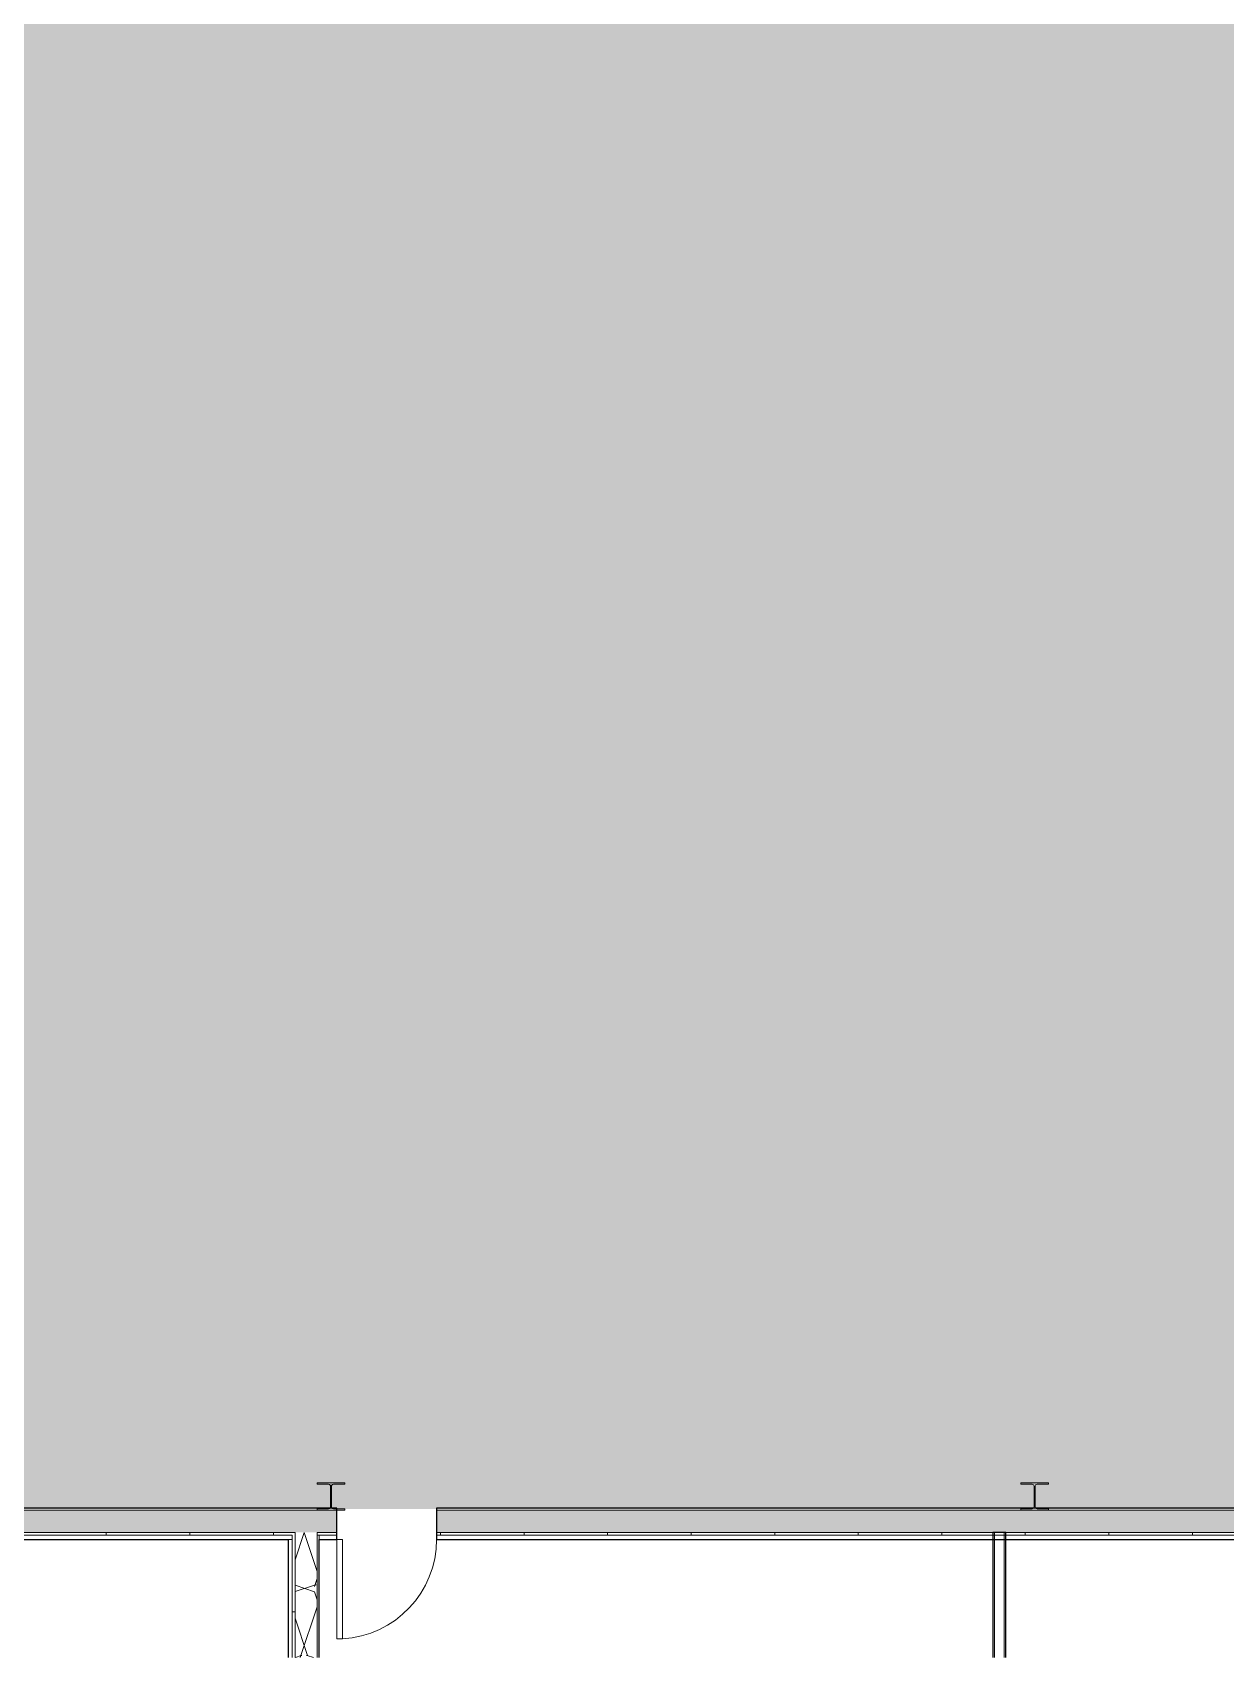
# Model space of a CAD drawing. Header units: inches. Extents: x -214893 to 4535, y -128673 to 1725.
# Drawn here: x 275 to 707, y -742 to -154 of the extents above; entities that cross this region are included whole.
import ezdxf

# ---------------------------------------------------------------- set-up
doc = ezdxf.new("R2010")
doc.units = ezdxf.units.IN
doc.header["$MEASUREMENT"] = 0
for name, color, linetype, lineweight in [('A-DETL-GENF', 92, 'Continuous', 9), ('A-DOOR', 31, 'Continuous', 9), ('A-WALL', 113, 'Continuous', 9), ('A-WALL-PATT', 111, 'Continuous', 25), ('I-WALL', 2, 'Continuous', 9), ('L-SITE-WALL', 31, 'Continuous', 9), ('S-COLS', 52, 'Continuous', 9)]:
    doc.layers.add(name, color=color, linetype=linetype, lineweight=lineweight)
pattern_1 = [(161.57, (1.28, 1.28), (-10.2404037, -0.0005683), [0, -72.858, 8.09, 0]), (18.43, (-1.28, 1.28), (-10.2404037, 0.0005683), [0, -72.858, 8.09, 0]), (108.43, (1.28, 1.28), (5.118465, -25.601926), [24.282, -56.666]), (71.57, (-1.28, 1.28), (5.118465, 25.601926), [24.282, -56.666])]
pattern_2 = [(0, (0, 0), (0, 30.216), []), (90, (0, 0), (-30.216, 2e-15), [])]
pattern_3 = [(0, (0, 0), (81.92, 20.48), [3.379, -58.061, 3.379, -58.061, -327.68]), (0, (0, 0), (81.92, 20.48), [-122.88, 3.379, -119.501, 3.379, -58.061, -143.36]), (0, (0, 0), (81.92, 20.48), [-307.2, 3.379, -37.581, 3.379, -99.021]), (120, (30.72, 10.24), (-58.6962, 60.7048), [3.379, -58.061, 3.379, -58.061, -327.68]), (120, (30.72, 10.24), (-58.6962, 60.7048), [-122.88, 3.379, -119.501, 3.379, -58.061, -143.36]), (120, (30.72, 10.24), (-58.6962, 60.7048), [-307.2, 3.379, -37.581, 3.379, -99.021]), (240, (40.96, 51.2), (-23.2238, -81.1848), [3.379, -58.061, 3.379, -58.061, -327.68]), (240, (40.96, 51.2), (-23.2238, -81.1848), [-122.88, 3.379, -119.501, 3.379, -58.061, -143.36]), (240, (40.96, 51.2), (-23.2238, -81.1848), [-307.2, 3.379, -37.581, 3.379, -99.021])]

# ---------------------------------------------------------------- blocks, each defined once
blk = doc.blocks.new('Single-Flush - 36_ x 84_-458281-Floor Plan - Warehouse')
at = {"layer": 'A-DOOR', "color": 10, "lineweight": 13}
for p, q in [((16, 5.62), (16, 41.64)), ((18, 41.64), (16, 41.64)), ((18, 5.62), (18, 41.64)), ((18, 5.62), (16, 5.62))]:
    blk.add_line(p, q, dxfattribs=at)
at = {"layer": 'A-DOOR', "color": 7}
blk.add_arc((18, 5.62), 36.07, 93.17885, 180, dxfattribs=at)
blk = doc.blocks.new('Open Source Metal Building_Exterior_rvt-1-Floor Plan - Warehouse')
at = {"layer": 'A-WALL-PATT', "lineweight": 9}
h = blk.add_hatch(dxfattribs=at)
h.set_pattern_fill('FP_2', color=8, style=0, pattern_type=2)
h.set_pattern_definition(pattern_1)
h.paths.add_polyline_path([(-2103.12, -696.46), (385.56, -696.46), (385.56, -688.46), (-2103.12, -688.46)], flags=0)
h.paths.add_polyline_path([(2852.17, -696.46), (4519.44, -696.46), (4519.44, -688.46), (1644.4, -688.46), (1644.4, -696.46), (2310.62, -696.46)], flags=0)
h.paths.add_polyline_path([(421.56, -696.46), (1138.4, -696.46), (1138.4, -688.46), (421.56, -688.46)], flags=0)
h.paths.add_polyline_path([(1608.4, -696.46), (1608.4, -688.46), (1540.94, -688.46), (1540.94, -696.46)], flags=0)
h.paths.add_polyline_path([(1227.52, -696.46), (1234.94, -696.46), (1234.94, -688.46), (1174.4, -688.46), (1174.4, -696.46)], flags=0)
h = blk.add_hatch(dxfattribs=at)
h.set_pattern_fill('FP_3', style=0, pattern_type=2)
h.set_pattern_definition(pattern_2)
h.paths.add_polyline_path([(2852.17, -697.46), (4520.44, -697.46), (4520.44, -696.46), (2042.31, -696.46), (2042.31, -697.46), (2310.62, -697.46)], flags=0)
h.paths.add_polyline_path([(1608.4, -697.46), (1608.4, -696.46), (1589.15, -696.46), (1589.15, -697.46)], flags=0)
h.paths.add_polyline_path([(1749.94, -696.46), (1753.78, -697.46), (2034.31, -697.46), (2034.31, -696.46), (1752.14, -696.46)], flags=0)
h.paths.add_polyline_path([(1644.4, -697.46), (1749.94, -697.46), (1749.94, -696.46), (1644.4, -696.46)], flags=0)
h.paths.add_polyline_path([(1540.94, -697.46), (1585.65, -697.46), (1585.65, -696.46), (1540.94, -696.46)], flags=0)
h.paths.add_polyline_path([(1227.52, -697.46), (1234.94, -697.46), (1234.94, -696.46), (1185.78, -696.46), (1185.78, -697.46)], flags=0)
h.paths.add_polyline_path([(1181.03, -697.46), (1181.03, -696.46), (1174.4, -696.46), (1174.4, -697.46)], flags=0)
h.paths.add_polyline_path([(898.65, -697.46), (898.65, -696.46), (626.94, -696.46), (626.94, -697.46), (889.05, -697.46)], flags=0)
h.paths.add_polyline_path([(902.15, -697.46), (1138.4, -697.46), (1138.4, -696.46), (902.15, -696.46), (902.15, -696.79)], flags=0)
h.paths.add_polyline_path([(421.56, -697.46), (623.44, -697.46), (623.44, -696.46), (421.56, -696.46)], flags=0)
h.paths.add_polyline_path([(367.94, -697.46), (370.44, -697.46), (370.44, -696.46), (-2111.12, -696.46), (-2111.12, -697.46), (279.8, -697.46)], flags=0)
h.paths.add_polyline_path([(379.19, -697.46), (385.56, -697.46), (385.56, -696.46), (378.44, -696.46), (378.44, -697.46)], flags=0)
h = blk.add_hatch(dxfattribs=at)
h.set_pattern_fill('FP_3', style=0, pattern_type=2)
h.set_pattern_definition(pattern_2)
h.paths.add_polyline_path([(369.57, -741.71), (370.44, -741.71), (370.44, -697.46), (369.44, -697.46), (369.44, -741.71)], flags=0)
h = blk.add_hatch(dxfattribs=at)
h.set_pattern_fill('FP_2', color=8, style=0, pattern_type=2)
h.set_pattern_definition(pattern_1)
h.paths.add_polyline_path([(371.5, -741.71), (378.44, -741.71), (378.44, -696.46), (370.44, -696.46), (370.44, -741.71)], flags=0)
at = {"layer": 'S-COLS'}
h = blk.add_hatch(dxfattribs=at)
h.set_pattern_fill('FP_4', color=256, style=0, pattern_type=2)
h.set_pattern_definition([(45, (0, 0), (-25.3427, 25.3427), []), (45, (0, 38.4), (-25.3427, 25.3427), [])])
h.paths.add_polyline_path([(388.44, -688.46), (388.44, -687.96), (385.56, -688.07), (385.56, -688.46)], flags=0)
at = {"layer": 'A-WALL', "color": 7}
for p, q in [((385.56, -688.46), (-2102.37, -688.46)), ((1138.4, -688.46), (421.56, -688.46)), ((370.44, -696.46), (-2102.37, -696.46)), ((369.44, -697.46), (-2102.37, -697.46)), ((369.44, -698.96), (367.94, -698.96)), ((369.44, -697.46), (369.44, -698.96)), ((369.44, -741.71), (369.44, -698.96)), ((370.44, -696.46), (370.44, -697.46)), ((370.44, -697.46), (370.44, -698.96)), ((370.44, -741.71), (370.44, -698.96)), ((385.56, -696.46), (378.44, -696.46)), ((378.44, -696.46), (378.44, -697.46)), ((379.19, -697.46), (378.44, -697.46)), ((378.44, -697.46), (379.19, -697.46)), ((378.44, -697.46), (378.44, -698.96)), ((378.44, -741.71), (378.44, -698.96)), ((385.56, -697.46), (379.19, -697.46)), ((379.19, -697.46), (379.19, -698.96)), ((1138.4, -696.46), (421.56, -696.46)), ((1138.4, -697.46), (421.56, -697.46))]:
    blk.add_line(p, q, dxfattribs=at)
at = {"layer": 'L-SITE-WALL', "color": 250, "lineweight": 25}
for p, q in [((385.56, -687.71), (-2102.37, -687.71)), ((385.56, -698.96), (385.56, -687.71)), ((1138.4, -687.71), (421.56, -687.71)), ((421.56, -687.71), (421.56, -698.96)), ((-2102.37, -698.96), (367.94, -698.96)), ((367.94, -698.96), (367.94, -741.71)), ((379.19, -698.96), (385.56, -698.96)), ((379.19, -741.71), (379.19, -698.96)), ((421.56, -698.96), (1138.4, -698.96))]:
    blk.add_line(p, q, dxfattribs=at)
at = {"layer": 'S-COLS', "color": 50, "lineweight": 15}
for p, q in [((388.44, -678.48), (378.44, -678.48)), ((378.44, -678.48), (378.44, -679.04)), ((378.44, -679.04), (382.58, -679.04)), ((383.27, -679.73), (383.27, -687.21)), ((383.61, -687.21), (383.61, -679.73)), ((384.3, -679.04), (388.44, -679.04)), ((388.44, -679.04), (388.44, -678.48)), ((642.92, -678.48), (632.92, -678.48)), ((632.92, -678.48), (632.92, -679.04)), ((632.92, -679.04), (637.05, -679.04)), ((637.75, -679.73), (637.75, -687.21)), ((638.09, -687.21), (638.09, -679.73)), ((638.78, -679.04), (642.92, -679.04)), ((642.92, -679.04), (642.92, -678.48)), ((382.58, -687.9), (378.44, -687.9)), ((378.44, -687.9), (378.44, -688.46)), ((378.44, -688.46), (388.44, -688.46)), ((388.44, -687.9), (384.3, -687.9)), ((388.44, -688.46), (388.44, -687.9)), ((637.05, -687.9), (632.92, -687.9)), ((632.92, -687.9), (632.92, -688.46)), ((632.92, -688.46), (642.92, -688.46)), ((642.92, -687.9), (638.78, -687.9)), ((642.92, -688.46), (642.92, -687.9))]:
    blk.add_line(p, q, dxfattribs=at)
for centre, start, end in [((382.58, -679.73), 0, 90), ((384.3, -679.73), 90, 180), ((637.05, -679.73), 0, 90), ((638.78, -679.73), 90, 180), ((382.58, -687.21), 270, 0), ((384.3, -687.21), 180, 270), ((637.05, -687.21), 270, 0), ((638.78, -687.21), 180, 270)]:
    blk.add_arc(centre, 0.691, start, end, dxfattribs=at)
at = {"lineweight": 9, "rotation": 180}
blk.add_blockref('Single-Flush - 36_ x 84_-458281-Floor Plan - Warehouse', (403.56, -693.34), dxfattribs=at)

msp = doc.modelspace()

# ---------------------------------------------------------------- hatches: boundary and pattern name
at = {"layer": 'A-DETL-GENF'}
h = msp.add_hatch(color=7, dxfattribs=at)
h.paths.add_polyline_path([(3555.26, -687.96), (4511.44, -687.96), (4511.44, 1701.04), (-2108, 1701.04), (-2108, -687.96), (2852.17, -687.96)], flags=0)
h.paths.add_polyline_path([(-1744.12, -329.46), (-1744.12, -329.46), (-1744.12, -325.96)], flags=0)
at = {"layer": 'A-WALL-PATT', "lineweight": 9}
h = msp.add_hatch(dxfattribs=at)
h.set_pattern_fill('FP_1', color=256, style=0, pattern_type=2)
h.set_pattern_definition(pattern_3)
h.paths.add_polyline_path([(623.44, -741.71), (623.44, -698.96), (622.81, -698.96), (622.81, -741.71)], flags=0)
h = msp.add_hatch(dxfattribs=at)
h.set_pattern_fill('FP_1', color=256, style=0, pattern_type=2)
h.set_pattern_definition(pattern_3)
h.paths.add_polyline_path([(627.56, -741.71), (627.56, -698.96), (626.94, -698.96), (626.94, -741.71)], flags=0)

# ---------------------------------------------------------------- linework, layer by layer
at = {"layer": 'A-WALL'}
for p, q in [((623.44, -741.71), (623.44, -696.46)), ((626.94, -741.71), (626.94, -696.46))]:
    msp.add_line(p, q, dxfattribs=at)
at = {"layer": 'I-WALL', "lineweight": 25}
for p, q in [((622.81, -696.46), (622.81, -741.71)), ((627.56, -696.46), (622.81, -696.46)), ((627.56, -741.71), (627.56, -696.46))]:
    msp.add_line(p, q, dxfattribs=at)

# ---------------------------------------------------------------- block references
at = {"lineweight": 5}
msp.add_blockref('Open Source Metal Building_Exterior_rvt-1-Floor Plan - Warehouse', (0, 0), dxfattribs=at)

doc.saveas('drawing.dxf')
